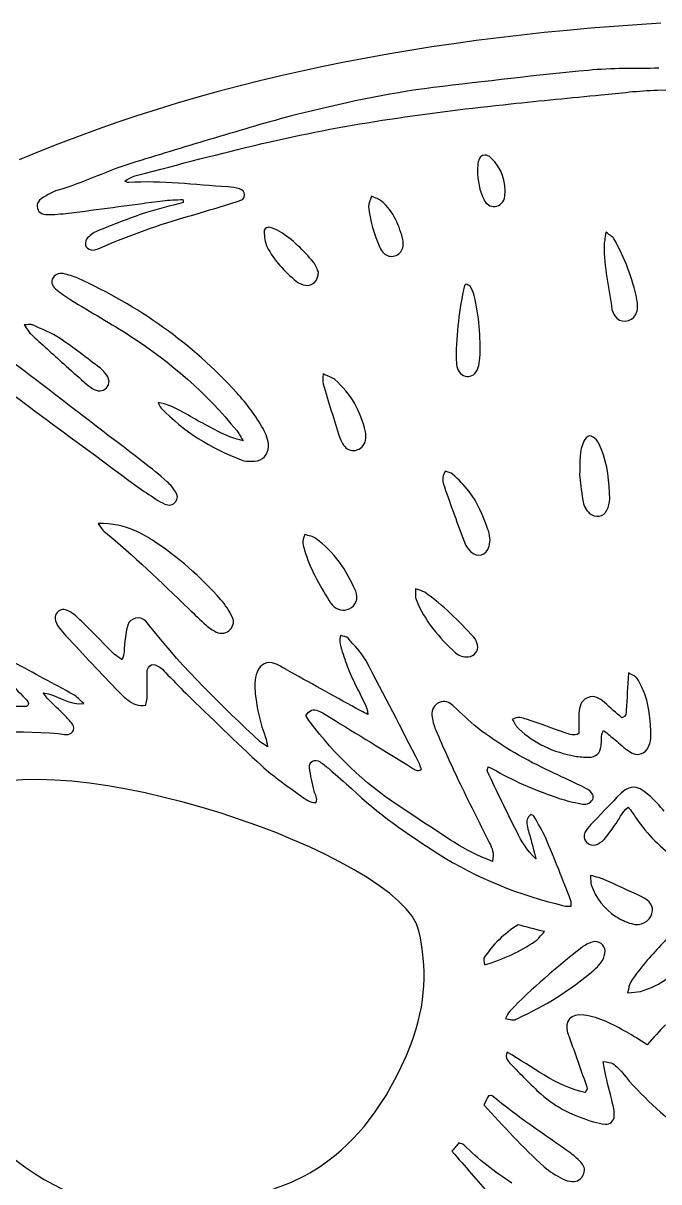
# Model space of a CAD drawing. Extents: x 405 to 699, y 164 to 435.
# Drawn here: x 495.1 to 548.9, y 336.2 to 434.3 of the extents above; entities that cross this region are included whole.
import ezdxf

# ---------------------------------------------------------------- set-up
doc = ezdxf.new("R2010")
doc.units = 0
for name, color, linetype in [('B.Mask', 7, 'CONTINUOUS'), ('Edge.Cuts', 7, 'CONTINUOUS'), ('F.Mask', 7, 'CONTINUOUS'), ('F.Silk', 7, 'CONTINUOUS')]:
    doc.layers.add(name, color=color, linetype=linetype)

msp = doc.modelspace()

# ---------------------------------------------------------------- linework, layer by layer
at = {"layer": 'B.Mask', "color": 7}
for points in [[(528.57285, 357.467662), (527.143852, 363.898155), (498.276532, 373.740187), (489.755625, 369.08646)], [(527.903077, 347.915287), (529.213988, 351.323647), (529.252673, 354.408472), (528.57285, 357.467662)], [(515.842718, 335.46165), (516.694808, 335.92047), (523.77768, 337.189312), (527.903077, 347.915287)], [(492.377445, 339.918742), (500.046263, 332.184375), (509.746988, 333.036465), (515.842718, 335.46165)]]:
    msp.add_open_spline(points, degree=3, dxfattribs=at)
at = {"layer": 'Edge.Cuts', "color": 7}
msp.add_lwpolyline([(549.043942, 434.333758), (547.041502, 434.204848), (545.05371, 434.059828), (543.080565, 433.900161), (541.120605, 433.724383), (539.175292, 433.531026), (537.243165, 433.323013), (535.325685, 433.097428), (533.42139, 432.854263), (531.530272, 432.594988), (529.65234, 432.318133), (527.7876, 432.023698), (525.936037, 431.711683), (524.099123, 431.380633), (522.273923, 431.032003), (520.460452, 430.665786), (518.661623, 430.279071), (516.874515, 429.873306), (515.100585, 429.449968), (513.338377, 429.006118), (511.587893, 428.541763), (509.850585, 428.058366), (508.125, 427.554463), (506.4126, 427.030048), (504.710452, 426.485128), (503.021482, 425.919696), (501.342772, 425.332296), (499.675785, 424.722921), (498.021975, 424.093033), (496.378417, 423.441178), (494.74512, 422.767348)], dxfattribs=at)
at = {"layer": 'F.Mask', "color": 7}
for points in [[(528.57285, 357.467662), (527.143852, 363.898155), (498.276532, 373.740187), (489.755625, 369.08646)], [(527.903077, 347.915287), (529.213988, 351.323647), (529.252673, 354.408472), (528.57285, 357.467662)], [(515.842718, 335.46165), (516.694808, 335.92047), (523.77768, 337.189312), (527.903077, 347.915287)], [(492.377445, 339.918742), (500.046263, 332.184375), (509.746988, 333.036465), (515.842718, 335.46165)]]:
    msp.add_open_spline(points, degree=3, dxfattribs=at)
at = {"layer": 'F.Silk', "color": 7}
for points in [[(534.15234, 423.159988)], [(524.550315, 419.676591)], [(544.391602, 416.651721)], [(498.2124, 413.143288)], [(532.552747, 412.238023)], [(495.59766, 408.811798)], [(520.460377, 404.638243)], [(543.005857, 399.380908)], [(501.41748, 391.970323)], [(518.913585, 391.037218)], [(528.285675, 386.433253)], [(498.414473, 384.674008)], [(546.303225, 379.314013)], [(543.092288, 362.178141)], [(536.956043, 357.997506)], [(543.467288, 356.569318)], [(534.643035, 343.527628)], [(531.95361, 339.517408)]]:
    msp.add_lwpolyline(points, close=True, dxfattribs=at)
for points in [[(515.790525, 417.044443), (515.790525, 417.044263)], [(530.80371, 396.389698), (530.802248, 396.389698)]]:
    msp.add_lwpolyline(points, dxfattribs=at)
for points in [[(542.916502, 430.337691), (538.532415, 429.920211), (534.154462, 429.414921), (529.782713, 428.877246)], [(548.868165, 430.512013), (546.882712, 430.499113), (544.888545, 430.525513), (542.916502, 430.337691)], [(529.782713, 428.877246), (525.839715, 428.392153), (521.962327, 427.529908), (518.11377, 426.561328)], [(548.7627, 428.667771), (552.48891, 428.770791), (556.21587, 428.825608), (559.92921, 428.330856)], [(536.333505, 427.498828), (538.88508, 427.764988), (541.43799, 428.017168), (543.99171, 428.263476)], [(543.99171, 428.263476), (545.580607, 428.416408), (547.170045, 428.624271), (548.7627, 428.667771)], [(515.982427, 424.292286), (522.688432, 425.838253), (529.493895, 426.785136), (536.333505, 427.498828)], [(518.11377, 426.561328), (515.81655, 425.983393), (513.548963, 425.280531), (511.275877, 424.608688)], [(511.275877, 424.608688), (509.049487, 423.950278), (506.837377, 423.242263), (504.609375, 422.588668)], [(505.428232, 421.640916), (508.93926, 422.551543), (512.44833, 423.477711), (515.982427, 424.292286)], [(534.15234, 423.159988), (533.881132, 423.156238), (533.652315, 422.950153), (533.586915, 422.591631)], [(534.660645, 422.937336), (534.49362, 423.092076), (534.315075, 423.162426), (534.15234, 423.159988)], [(535.842773, 419.676591), (535.932923, 420.931183), (535.606148, 422.060511), (534.660645, 422.937336)], [(504.609375, 422.588668), (502.334692, 421.922203), (500.226817, 420.804231), (497.94141, 420.167286)], [(533.586915, 422.591631), (533.544015, 422.356603), (533.534415, 422.115718), (533.51514, 421.929523)], [(533.51514, 421.929523), (533.537115, 421.002261), (533.684557, 420.153501), (534.080565, 419.368971)], [(503.69532, 420.952438), (504.221197, 421.389231), (504.850297, 421.491208), (505.428232, 421.640916)], [(503.99268, 420.844041), (503.916495, 420.839541), (503.835907, 420.899316), (503.69532, 420.952438)], [(512.400885, 420.470503), (509.600865, 420.648658), (506.80881, 421.015221), (503.99268, 420.844041)], [(497.94141, 420.167286), (497.620515, 420.078201), (497.32515, 419.888278), (497.02734, 419.727831)], [(513.396982, 420.304978), (513.071797, 420.387088), (512.735197, 420.449008), (512.400885, 420.470503)], [(513.818857, 419.786421), (513.824857, 420.059563), (513.643822, 420.242676), (513.396982, 420.304978)], [(497.02734, 419.727831), (496.372687, 419.374753), (496.174485, 419.073426), (496.291995, 418.640916)], [(499.39746, 418.301076), (501.892687, 418.627333), (504.38412, 418.974808), (506.87988, 419.295703)], [(508.615702, 419.143356), (507.549997, 418.855738), (506.467117, 418.618318), (505.422337, 418.267378)], [(506.87988, 419.295703), (507.44976, 419.369278), (508.029292, 419.369353), (508.604002, 419.402638)], [(508.604002, 419.402638), (508.607752, 419.316238), (508.611727, 419.229156), (508.615702, 419.143356)], [(509.069835, 417.984666), (510.513315, 418.388196), (511.937715, 418.856653), (513.372075, 419.291308)], [(513.372075, 419.291308), (513.62697, 419.369113), (513.812857, 419.512753), (513.818857, 419.786421)], [(524.550293, 419.676591), (524.451023, 419.336908), (524.29245, 419.073043), (524.314455, 418.824051)], [(525.39846, 419.267901), (525.192397, 419.441226), (524.900723, 419.511853), (524.550315, 419.676591)], [(527.229518, 415.894363), (526.941892, 417.191353), (526.444313, 418.386246), (525.39846, 419.267901)], [(534.080565, 419.368971), (534.263018, 419.006766), (534.572475, 418.779036), (535.009275, 418.812336)], [(535.009275, 418.812336), (535.407435, 418.843461), (535.809473, 419.212963), (535.842773, 419.676591)], [(496.291995, 418.640916), (496.399852, 418.242748), (496.729935, 418.086921), (497.516602, 418.128223)], [(497.516602, 418.128223), (498.144435, 418.161523), (498.773917, 418.219476), (499.39746, 418.301076)], [(505.422337, 418.267378), (504.04863, 417.806428), (502.698667, 417.274881), (501.354472, 416.730763)], [(501.827647, 415.408003), (504.189795, 416.412546), (506.594992, 417.292438), (509.069835, 417.984666)], [(524.314455, 418.824051), (524.422305, 417.610783), (524.78526, 416.457186), (525.266603, 415.342116)], [(515.790525, 417.044263), (515.610015, 417.007138), (515.44572, 416.848506), (515.46387, 416.667801)], [(515.970705, 417.036943), (515.91318, 417.055468), (515.850698, 417.056668), (515.790525, 417.044443)], [(516.761715, 416.707356), (516.518632, 416.852773), (516.24222, 416.949441), (515.970705, 417.036943)], [(500.443335, 416.048143), (500.326935, 415.916143), (500.32413, 415.559811), (500.42286, 415.397751)], [(501.354472, 416.730763), (501.01158, 416.591781), (500.690715, 416.327721), (500.443335, 416.048143)], [(515.46387, 416.667801), (515.50572, 416.248168), (515.533845, 415.794793), (515.711423, 415.425613)], [(519.641602, 414.101398), (518.79591, 415.091443), (517.892887, 416.031223), (516.761715, 416.707356)], [(544.391602, 416.651721), (544.311682, 416.072181), (544.24272, 415.793893), (544.240725, 415.516468)], [(545.090332, 416.052598), (544.991602, 416.229681), (544.766692, 416.337268), (544.391602, 416.651721)], [(547.010745, 410.943223), (546.641565, 412.749456), (545.98647, 414.447598), (545.090332, 416.052598)], [(500.42286, 415.397751), (500.520517, 415.236771), (500.815177, 415.106031), (501.013192, 415.119433)], [(501.013192, 415.119433), (501.289537, 415.138708), (501.560947, 415.294783), (501.827647, 415.408003)], [(515.711423, 415.425613), (516.286133, 414.233263), (517.208745, 413.308416), (518.208982, 412.468093)], [(525.266603, 415.342116), (525.341228, 415.169331), (525.45936, 415.001751), (525.59619, 414.871903)], [(526.529295, 414.627276), (526.882928, 414.731376), (527.117265, 414.963163), (527.197268, 415.321611)], [(527.197268, 415.321611), (527.238443, 415.507281), (527.269718, 415.713523), (527.229518, 415.894363)], [(544.240725, 415.516468), (544.229475, 413.677506), (544.630627, 411.887046), (544.904295, 410.081893)], [(520.070798, 413.242993), (519.980108, 413.431888), (519.87825, 413.824506), (519.641602, 414.101398)], [(525.59619, 414.871903), (525.854843, 414.627201), (526.169775, 414.521563), (526.529295, 414.627276)], [(496.138327, 404.150736), (491.529922, 407.706306), (486.71391, 410.951526), (481.63491, 413.792338)], [(498.2124, 413.143273), (497.964817, 413.122048), (497.741205, 412.989748), (497.585452, 412.750701)], [(498.465817, 413.127163), (498.379425, 413.144713), (498.29493, 413.150338), (498.2124, 413.143288)], [(499.70361, 412.728726), (499.31028, 412.906333), (498.888127, 413.041258), (498.465817, 413.127163)], [(518.992673, 412.138506), (519.526065, 412.038163), (520.057402, 412.516431), (520.070798, 413.242993)], [(497.585452, 412.750701), (497.420182, 412.496346), (497.4921, 412.118803), (497.818357, 411.848353)], [(513.158205, 403.043181), (509.347215, 407.207256), (504.841642, 410.409493), (499.70361, 412.728726)], [(518.208982, 412.468093), (518.417722, 412.292616), (518.717932, 412.190008), (518.992673, 412.138506)], [(532.43262, 412.125231), (531.975967, 410.105968), (531.719632, 408.063388), (531.72363, 405.990463)], [(532.552732, 412.238023), (532.494832, 412.185448), (532.440615, 412.160128), (532.43262, 412.125231)], [(532.898452, 412.056381), (532.838377, 412.154616), (532.66383, 412.183326), (532.552747, 412.238023)], [(533.250015, 411.277086), (533.18724, 411.550753), (533.046555, 411.814371), (532.898452, 412.056381)], [(497.818357, 411.848353), (498.226717, 411.509751), (498.6576, 411.192283), (499.10889, 410.913786)], [(533.727555, 405.981673), (533.812875, 407.767506), (533.652465, 409.535256), (533.250015, 411.277086)], [(499.10889, 410.913786), (500.797057, 409.873296), (502.523865, 408.893001), (504.188962, 407.817103)], [(546.9126, 409.676136), (547.1106, 410.084496), (547.10034, 410.503746), (547.010745, 410.943223)], [(544.904295, 410.081893), (544.932195, 409.900521), (545.03457, 409.719636), (545.13867, 409.561873)], [(545.13867, 409.561873), (545.578695, 408.897013), (546.567555, 408.963516), (546.9126, 409.676136)], [(495.59766, 408.811791), (495.482692, 408.805791), (495.339847, 408.791316), (495.158205, 408.791316)], [(495.158205, 408.791316), (495.409335, 408.446271), (495.537135, 408.200278), (495.726562, 408.023736)], [(495.874515, 408.781048), (495.800715, 408.815023), (495.71262, 408.817798), (495.59766, 408.811798)], [(498.208005, 407.631141), (497.48949, 408.106041), (496.6644, 408.420973), (495.874515, 408.781048)], [(495.726562, 408.023736), (496.64577, 407.167303), (497.579535, 406.328023), (498.512692, 405.486628)], [(501.58887, 405.139446), (500.46897, 405.979776), (499.3746, 406.860576), (498.208005, 407.631141)], [(504.188962, 407.817103), (507.585697, 405.621846), (510.596325, 402.981006), (513.15381, 399.838101)], [(498.512692, 405.486628), (499.087402, 404.968266), (499.665787, 404.453781), (500.248537, 403.945611)], [(531.72363, 405.990463), (531.72423, 405.751678), (531.736755, 405.507193), (531.78078, 405.272691)], [(531.78078, 405.272691), (531.870397, 404.791896), (532.216455, 404.451471), (532.621597, 404.406973)], [(533.567887, 405.134998), (533.651062, 405.408666), (533.714152, 405.696733), (533.727555, 405.981673)], [(502.003417, 404.736613), (501.878385, 404.882571), (501.742335, 405.024606), (501.58887, 405.139446)], [(502.122067, 403.446081), (502.462822, 403.785223), (502.424655, 404.243998), (502.003417, 404.736613)], [(520.460452, 404.638243), (520.460452, 404.246526), (520.407052, 404.001373), (520.469227, 403.791561)], [(521.4594, 404.148981), (521.227575, 404.349673), (520.892347, 404.432721), (520.460377, 404.638243)], [(532.621597, 404.406973), (533.02674, 404.362948), (533.418712, 404.647213), (533.567887, 405.134998)], [(493.418137, 403.488628), (497.17386, 400.667676), (500.96166, 397.890366), (504.73992, 395.099466)], [(505.243792, 397.164891), (502.211955, 399.498066), (499.167472, 401.813803), (496.138327, 404.150736)], [(500.248537, 403.945611), (500.466405, 403.755651), (500.69007, 403.567491), (500.93262, 403.412406)], [(500.93262, 403.412406), (501.399465, 403.113538), (501.81084, 403.135401), (502.122067, 403.446081)], [(520.469227, 403.791561), (520.920517, 402.268663), (521.39058, 400.751676), (521.868157, 399.237366)], [(524.04924, 399.742731), (523.643032, 401.477053), (522.814867, 402.975418), (521.4594, 404.148981)], [(515.37744, 400.000701), (514.76088, 401.104506), (514.010872, 402.111088), (513.158205, 403.043181)], [(510.079102, 400.561731), (508.940422, 401.157906), (507.907095, 401.955478), (506.499022, 402.208213)], [(506.499022, 402.208213), (506.58273, 402.047233), (506.63409, 401.854641), (506.755372, 401.730681)], [(506.755372, 401.730681), (508.68018, 399.761856), (510.96357, 398.338746), (513.525877, 397.361046)], [(513.68994, 398.982628), (512.229292, 399.309958), (511.177012, 399.987021), (510.079102, 400.561731)], [(513.15381, 399.838101), (513.318007, 399.636328), (513.43344, 399.395278), (513.68994, 398.982628)], [(515.833005, 398.493373), (515.85933, 399.051441), (515.63931, 399.532776), (515.37744, 400.000701)], [(524.05224, 399.032286), (524.09274, 399.262483), (524.102415, 399.516816), (524.04924, 399.742731)], [(543.005858, 399.380908), (542.83146, 399.366433), (542.616593, 399.126096), (542.525393, 398.935596)], [(543.585938, 399.042531), (543.444277, 399.209953), (543.193133, 399.395908), (543.005857, 399.380908)], [(514.66992, 397.246791), (515.35839, 397.286541), (515.799705, 397.799001), (515.833005, 398.493373)], [(521.868157, 399.237366), (521.938957, 399.011991), (522.056617, 398.790118), (522.197745, 398.600158)], [(522.197745, 398.600158), (522.441367, 398.270683), (522.77925, 398.099368), (523.202632, 398.162166)], [(523.202632, 398.162166), (523.621177, 398.224416), (523.97124, 398.563828), (524.05224, 399.032286)], [(542.525393, 398.935596), (542.14116, 398.128536), (542.20323, 397.249296), (542.169435, 396.070363)], [(543.999023, 398.291068), (543.891165, 398.555608), (543.767317, 398.828961), (543.585938, 399.042531)], [(513.525877, 397.361046), (513.872527, 397.229008), (514.29, 397.224793), (514.66992, 397.246791)], [(544.71387, 394.053276), (544.67847, 395.496756), (544.551195, 396.933973), (543.999023, 398.291068)], [(507.268207, 395.511088), (506.61408, 396.085783), (505.934415, 396.633118), (505.243792, 397.164891)], [(530.802248, 396.389698), (530.477633, 395.908363), (530.590313, 395.464813), (530.726078, 395.069878)], [(531.41748, 396.152398), (531.26616, 396.294613), (531.003323, 396.317301), (530.80371, 396.389698)], [(508.000627, 394.620463), (507.787057, 394.938673), (507.553147, 395.260483), (507.268207, 395.511088)], [(532.809083, 394.691946), (532.39857, 395.221573), (531.90687, 395.691448), (531.41748, 396.152398)], [(542.169435, 396.070363), (542.227935, 395.571853), (542.306655, 394.761111), (542.425785, 393.955131)], [(504.73992, 395.099466), (505.245397, 394.725988), (505.776892, 394.385278), (506.304375, 394.041846)], [(507.980152, 393.810403), (508.19376, 394.076563), (508.169152, 394.368793), (508.000627, 394.620463)], [(530.726078, 395.069878), (531.275565, 393.473998), (531.856163, 391.888363), (532.450193, 390.309133)], [(534.414548, 391.460503), (534.00189, 392.597031), (533.556045, 393.728736), (532.809083, 394.691946)], [(506.304375, 394.041846), (506.546925, 393.883551), (506.800612, 393.735103), (507.064627, 393.617046)], [(507.064627, 393.617046), (507.429525, 393.452841), (507.761752, 393.538881), (507.980152, 393.810403)], [(542.425785, 393.955131), (542.489085, 393.524226), (542.662523, 393.126088), (543.010252, 392.827198)], [(544.479495, 393.087943), (544.617375, 393.384681), (544.721865, 393.731841), (544.71387, 394.053276)], [(543.010252, 392.827198), (543.484073, 392.419371), (544.219785, 392.527723), (544.479495, 393.087943)], [(504.49512, 391.381461), (503.609715, 391.770501), (502.68012, 391.989628), (501.41748, 391.970323)], [(501.41748, 391.970323), (501.69705, 391.593096), (501.777368, 391.417011), (501.9126, 391.309678)], [(534.509768, 390.039598), (534.650348, 390.531673), (534.579818, 391.004923), (534.414548, 391.460503)], [(501.9126, 391.309678), (504.458265, 389.287738), (506.74467, 386.982981), (509.091795, 384.744253)], [(506.024415, 390.550896), (505.539855, 390.866953), (505.024755, 391.149111), (504.49512, 391.381461)], [(511.817873, 385.517691), (510.107693, 387.445731), (508.186403, 389.140686), (506.024415, 390.550896)], [(518.913578, 391.037218), (518.613653, 390.445881), (518.781353, 390.084433), (518.888678, 389.717398)], [(519.852548, 390.700303), (519.605168, 390.881683), (519.253253, 390.920781), (518.913585, 391.037218)], [(523.218758, 386.238396), (522.46161, 387.993643), (521.418368, 389.554116), (519.852548, 390.700303)], [(518.888678, 389.717398), (519.3405, 388.167666), (520.140435, 386.787313), (520.977548, 385.425403)], [(532.450193, 390.309133), (532.548398, 390.047803), (532.74354, 389.804691), (532.945313, 389.604546)], [(532.945313, 389.604546), (533.51787, 389.036271), (534.290295, 389.268501), (534.509768, 390.039598)], [(522.679695, 384.750111), (523.211378, 385.022698), (523.48224, 385.627191), (523.218758, 386.238396)], [(528.285645, 386.433253), (528.30342, 386.052801), (528.245445, 385.756228), (528.33987, 385.520653)], [(529.062045, 386.143213), (528.875302, 386.268778), (528.630713, 386.307696), (528.285675, 386.433253)], [(533.219265, 382.331691), (531.924427, 383.700583), (530.64021, 385.084483), (529.062045, 386.143213)], [(498.414548, 384.673978), (498.247875, 384.659353), (498.103215, 384.585966), (497.98389, 384.457183)], [(499.406175, 384.255058), (499.02954, 384.561598), (498.692273, 384.698398), (498.414473, 384.674008)], [(509.091795, 384.744253), (509.582258, 384.276861), (510.06312, 383.798331), (510.57129, 383.349718)], [(512.771483, 384.071886), (512.496743, 384.577378), (512.197778, 385.090018), (511.817873, 385.517691)], [(520.977548, 385.425403), (521.053215, 385.302523), (521.14059, 385.184878), (521.238293, 385.079698)], [(521.238293, 385.079698), (521.65362, 384.634311), (522.210165, 384.509173), (522.679695, 384.750111)], [(528.33987, 385.520653), (529.05678, 383.732676), (530.255318, 382.292668), (531.676785, 381.023586)], [(497.98389, 384.457183), (497.693048, 384.144328), (497.733382, 383.713821), (498.134768, 383.135893)], [(500.353928, 383.355651), (500.044838, 383.663121), (499.743165, 383.981391), (499.406175, 384.255058)], [(505.464765, 383.702818), (504.96519, 384.185226), (504.143723, 384.016933), (503.929613, 383.348323)], [(505.917405, 383.137386), (505.767698, 383.327346), (505.637018, 383.536468), (505.464765, 383.702818)], [(512.605958, 382.993761), (512.890898, 383.317873), (512.969498, 383.708068), (512.771483, 384.071886)], [(498.134768, 383.135893), (498.300045, 382.898181), (498.489398, 382.673481), (498.688478, 382.462063)], [(502.822193, 380.891781), (501.9942, 381.707961), (501.178163, 382.535706), (500.353928, 383.355651)], [(503.929613, 383.348323), (503.769173, 382.848201), (503.725808, 382.307361), (503.66301, 381.780943)], [(515.147385, 373.481136), (511.882118, 376.518876), (508.688993, 379.627423), (505.917405, 383.137386)], [(510.57129, 383.349718), (510.82242, 383.128641), (511.10628, 382.929328), (511.40625, 382.782823)], [(511.40625, 382.782823), (511.83714, 382.573018), (512.334435, 382.684686), (512.605958, 382.993761)], [(498.688478, 382.462063), (500.182935, 380.875843), (501.681585, 379.292278), (503.184083, 377.713041)], [(503.66301, 381.780943), (503.614185, 381.366681), (503.67321, 380.934913), (503.430098, 380.428888)], [(521.934008, 382.489926), (521.766045, 381.774628), (522.0537, 381.242106), (522.221115, 380.702818)], [(522.57561, 382.251156), (522.454868, 382.389613), (522.18837, 382.401426), (521.934008, 382.489926)], [(524.103443, 380.327818), (523.72137, 381.038826), (523.114365, 381.633523), (522.57561, 382.251156)], [(532.749053, 380.674956), (533.25453, 380.720031), (533.640112, 381.197728), (533.526885, 381.693021)], [(533.526885, 381.693021), (533.474835, 381.919468), (533.37489, 382.166953), (533.219265, 382.331691)], [(503.430098, 380.428888), (503.177348, 380.618308), (502.979948, 380.735631), (502.822193, 380.891781)], [(522.221115, 380.702818), (522.392835, 380.149033), (522.61386, 379.609146), (522.845138, 379.076841)], [(531.676785, 381.023586), (531.976755, 380.755296), (532.341233, 380.638453), (532.749053, 380.674956)], [(499.36236, 377.466898), (497.668815, 378.401668), (495.962333, 379.312573), (494.25591, 380.223733)], [(505.57917, 379.457668), (505.59042, 379.655676), (505.76517, 379.942723), (505.933658, 380.005521)], [(505.933658, 380.005521), (506.109668, 380.070996), (506.39034, 379.955346), (506.58405, 379.845853)], [(506.58405, 379.845853), (506.78904, 379.729941), (506.952083, 379.534176), (507.12165, 379.362456)], [(516.393968, 380.097838), (515.720528, 380.352726), (515.14251, 380.066863), (514.882253, 379.385923)], [(517.293383, 379.627618), (516.99717, 379.791823), (516.707888, 379.979248), (516.393968, 380.097838)], [(528.5844, 371.688171), (527.100668, 374.572963), (525.638138, 377.470378), (524.103443, 380.327818)], [(493.640662, 378.830638), (494.17458, 378.269893), (494.71611, 377.716581), (495.244665, 377.150466)], [(505.57617, 377.424463), (505.586145, 378.102208), (505.54212, 378.782616), (505.57917, 379.457668)], [(507.12165, 379.362456), (507.70065, 378.776473), (508.260293, 378.171351), (508.85163, 377.598778)], [(514.882253, 379.385923), (514.650398, 378.780088), (514.653608, 378.150613), (514.72551, 377.521176)], [(523.262618, 376.314141), (521.272868, 377.417953), (519.283665, 378.523821), (517.293383, 379.627618)], [(522.845138, 379.076841), (523.076423, 378.544521), (523.357815, 378.034693), (523.596608, 377.505058)], [(546.303225, 379.314006), (546.256575, 378.129711), (546.147188, 377.133966), (546.117188, 376.129438)], [(547.038578, 378.858448), (546.940913, 379.024258), (546.67563, 379.091856), (546.303225, 379.314013)], [(547.718265, 377.428761), (547.550843, 377.926746), (547.306343, 378.405013), (547.038578, 378.858448)], [(503.184083, 377.713041), (503.417513, 377.468346), (503.670075, 377.238381), (503.934083, 377.027496)], [(495.244665, 377.150466), (495.396517, 376.986793), (495.632025, 376.830673), (495.473183, 376.548411)], [(497.226615, 377.056746), (497.080658, 377.201091), (496.970865, 377.380656), (496.77984, 377.628036)], [(496.77984, 377.628036), (498.003308, 377.485296), (498.858158, 376.565188), (500.22222, 376.715436)], [(498.58599, 375.747171), (498.141683, 376.192566), (497.673608, 376.614043), (497.226615, 377.056746)], [(500.22222, 376.715436), (499.84659, 377.049208), (499.636028, 377.316118), (499.36236, 377.466898)], [(503.934083, 377.027496), (504.358545, 376.687821), (504.83175, 376.486776), (505.469235, 376.586571)], [(505.469235, 376.586571), (505.50846, 376.877413), (505.572173, 377.150263), (505.57617, 377.424463)], [(508.85163, 377.598778), (510.97392, 375.543568), (513.073035, 373.463128), (515.250068, 371.466943)], [(514.72551, 377.521176), (514.868783, 376.265518), (515.148638, 375.040033), (515.59563, 373.854673)], [(523.596608, 377.505058), (523.826273, 376.995283), (524.205698, 376.535571), (524.246993, 375.795591)], [(530.28069, 376.801933), (529.840665, 376.591588), (529.62054, 376.208923), (529.67424, 375.739926)], [(531.471608, 376.535338), (531.126023, 376.850338), (530.739487, 377.021406), (530.28069, 376.801933)], [(542.835938, 377.220748), (542.25855, 376.976053), (542.16531, 376.431913), (542.107912, 375.897996)], [(544.27002, 376.806193), (543.854153, 377.179626), (543.414405, 377.465443), (542.835938, 377.220748)], [(545.731935, 375.528853), (545.276355, 375.926481), (544.766377, 376.359733), (544.27002, 376.806193)], [(548.192873, 373.993701), (548.163923, 375.155466), (548.092815, 376.319061), (547.718265, 377.428761)], [(495.347205, 376.481061), (495.057435, 376.477311), (494.76831, 376.484061), (494.478555, 376.481061)], [(495.473183, 376.548411), (495.424358, 376.521036), (495.385808, 376.482036), (495.347205, 376.481061)], [(499.245173, 374.978128), (499.04073, 375.246433), (498.82425, 375.508386), (498.58599, 375.747171)], [(519.01164, 375.698908), (519.29175, 376.188328), (519.651952, 376.281673), (520.045822, 376.116388)], [(520.045822, 376.116388), (520.398375, 375.968818), (520.7223, 375.748326), (521.05071, 375.546568)], [(524.246993, 375.795591), (523.836488, 376.011838), (523.546493, 376.156926), (523.262618, 376.314141)], [(533.51067, 374.688171), (532.78947, 375.250528), (532.149345, 375.916626), (531.471608, 376.535338)], [(542.107912, 375.897996), (542.071987, 375.564756), (542.107163, 375.223318), (542.107912, 374.885788)], [(546.117188, 376.129438), (546.110437, 375.914796), (546.175687, 375.631341), (545.731935, 375.528853)], [(499.253948, 374.316021), (499.442423, 374.512408), (499.403453, 374.770461), (499.245173, 374.978128)], [(519.367597, 375.152526), (519.229147, 375.335503), (519.1152, 375.537928), (519.01164, 375.698908)], [(526.81926, 368.087578), (523.910843, 369.994693), (521.465198, 372.390591), (519.367597, 375.152526)], [(521.05071, 375.546568), (523.361873, 374.128843), (525.670493, 372.705156), (527.983815, 371.291196)], [(529.67424, 375.739926), (529.72254, 375.313858), (529.819613, 374.876271), (529.98918, 374.484553)], [(537.667965, 375.388243), (537.31434, 375.505206), (536.93883, 375.689016), (536.474123, 375.369193)], [(536.474123, 375.369193), (536.65281, 375.104638), (536.789663, 374.797318), (537.01611, 374.586966)], [(540.95361, 374.250058), (539.857313, 374.627301), (538.76802, 375.023893), (537.667965, 375.388243)], [(542.107912, 374.885788), (542.108663, 374.653978), (542.107912, 374.421553), (542.107912, 374.187058)], [(486.363323, 373.469346), (490.21671, 374.394988), (494.12133, 374.487613), (498.049845, 374.187118)], [(498.049845, 374.187118), (498.290243, 374.168443), (498.53004, 374.077903), (498.766148, 374.091898)], [(498.766148, 374.091898), (498.935183, 374.102098), (499.136423, 374.193673), (499.253948, 374.316021)], [(515.59563, 373.854673), (515.670758, 373.656118), (515.689448, 373.437133), (515.769945, 373.063656)], [(529.98918, 374.484553), (530.604135, 373.063611), (531.23511, 371.647948), (531.903735, 370.251156)], [(539.333423, 371.144713), (537.273923, 372.130993), (535.310985, 373.282251), (533.51067, 374.688171)], [(537.01611, 374.586966), (538.361925, 373.335058), (539.96868, 372.596713), (541.769535, 372.276906)], [(542.107912, 374.187058), (541.667363, 373.948783), (541.3083, 374.128258), (540.95361, 374.250058)], [(543.990233, 373.130908), (544.047082, 373.532293), (543.934433, 373.967743), (544.18506, 374.456593)], [(544.18506, 374.456593), (544.56981, 374.142141), (544.862228, 373.906371), (545.150393, 373.667046)], [(548.03613, 373.147026), (548.143493, 373.407816), (548.19987, 373.711986), (548.192873, 373.993701)], [(515.769945, 373.063656), (515.457638, 373.270783), (515.283143, 373.354498), (515.147385, 373.481136)], [(542.92383, 372.175836), (543.55488, 372.184386), (543.902738, 372.512203), (543.990233, 373.130908)], [(545.150393, 373.667046), (545.558753, 373.326831), (545.943427, 372.954703), (546.376463, 372.650443)], [(546.376463, 372.650443), (547.008053, 372.207741), (547.74153, 372.431181), (548.03613, 373.147026)], [(519.315008, 371.305813), (519.252758, 371.825773), (519.748448, 372.075021), (520.205633, 371.780421)], [(541.769535, 372.276906), (542.148923, 372.209781), (542.53908, 372.170833), (542.92383, 372.175836)], [(515.250068, 371.466943), (516.28035, 370.521973), (517.45176, 369.726868), (518.589908, 368.906398)], [(519.713445, 369.322416), (519.561585, 369.979753), (519.39441, 370.638276), (519.315008, 371.305813)], [(520.205633, 371.780421), (520.488968, 371.597976), (520.751475, 371.378016), (521.006903, 371.156398)], [(521.006903, 371.156398), (521.628833, 370.617111), (522.255075, 370.081603), (522.855533, 369.518706)], [(527.983815, 371.291196), (528.20919, 371.153263), (528.435015, 370.905936), (528.776295, 371.160823)], [(528.776295, 371.160823), (528.714045, 371.335213), (528.669698, 371.521821), (528.5844, 371.688171)], [(534.366143, 370.971861), (534.323768, 371.060398), (534.390742, 371.200543), (534.415943, 371.377618)], [(536.84466, 365.878596), (535.987687, 367.560336), (535.18125, 369.269196), (534.366143, 370.971861)], [(534.415943, 371.377618), (534.69873, 371.235958), (534.91872, 371.138248), (535.126388, 371.020198)], [(535.126388, 371.020198), (536.8167, 370.061278), (538.5972, 369.306388), (540.43938, 368.698423)], [(541.958423, 369.902526), (541.08375, 370.318393), (540.20649, 370.727218), (539.333423, 371.144713)], [(531.903735, 370.251156), (532.760153, 368.461026), (533.663925, 366.692946), (534.537525, 364.910338)], [(542.737718, 369.512871), (542.486588, 369.657763), (542.220293, 369.778033), (541.958423, 369.902526)], [(548.02881, 368.976463), (546.93681, 369.932166), (546.32211, 369.863931), (545.32617, 368.787501)], [(518.589908, 368.906398), (518.959088, 368.639706), (519.33909, 368.298853), (519.868718, 368.354151)], [(519.868718, 368.354151), (520.029698, 368.715823), (519.786945, 369.004206), (519.713445, 369.322416)], [(522.855533, 369.518706), (525.091583, 367.421106), (527.5827, 365.675316), (530.162175, 364.028466)], [(543.279713, 368.611993), (543.430493, 368.882976), (543.219038, 369.235446), (542.737718, 369.512871)], [(549.329588, 367.611231), (548.90835, 368.078076), (548.499405, 368.563813), (548.02881, 368.976463)], [(531.552173, 364.974786), (529.962203, 365.993811), (528.398498, 367.051933), (526.81926, 368.087578)], [(540.43938, 368.698423), (541.033935, 368.502021), (541.648155, 368.358268), (542.26311, 368.236993)], [(542.26311, 368.236993), (542.652158, 368.160253), (543.052718, 368.205793), (543.279713, 368.611993)], [(545.32617, 368.787501), (544.604963, 368.007801), (543.856013, 367.255243), (543.12891, 366.480373)], [(545.119628, 366.385153), (545.482913, 366.885276), (545.724248, 367.476088), (546.28125, 367.962793)], [(546.28125, 367.962793), (546.525938, 367.620441), (546.750338, 367.321731), (546.958005, 367.012108)], [(538.03851, 367.318536), (537.72798, 367.090476), (537.650198, 366.764308), (537.7221, 366.417658)], [(538.290458, 367.189633), (538.251833, 367.257733), (538.126508, 367.275636), (538.03851, 367.318536)], [(539.326103, 365.279473), (539.045993, 365.943253), (538.64784, 366.559648), (538.290458, 367.189633)], [(546.958005, 367.012108), (547.884188, 365.626048), (549.068633, 364.490008), (550.404788, 363.515526)], [(537.7221, 366.417658), (537.810113, 365.992131), (537.949253, 365.577126), (538.061948, 365.156428)], [(543.12891, 366.480373), (542.933048, 366.272173), (542.73621, 366.047428), (542.60742, 365.796291)], [(544.249515, 365.226463), (544.572555, 365.582773), (544.83576, 365.993428), (545.119628, 366.385153)], [(534.786548, 363.363463), (533.546438, 363.806158), (532.526108, 364.350711), (531.552173, 364.974786)], [(538.473563, 363.580258), (537.634305, 364.333116), (537.234773, 365.112328), (536.84466, 365.878596)], [(538.061948, 365.156428), (538.183215, 364.702461), (538.299705, 364.247796), (538.473563, 363.580258)], [(541.435478, 360.026548), (540.742718, 361.781788), (540.059655, 363.541393), (539.326103, 365.279473)], [(542.60742, 365.796291), (542.466833, 365.522091), (542.531258, 365.231803), (542.748045, 364.993551)], [(542.748045, 364.993551), (542.962695, 364.755951), (543.24465, 364.652886), (543.531735, 364.765041)], [(543.531735, 364.765041), (543.793065, 364.866456), (544.063845, 365.021481), (544.249515, 365.226463)], [(530.162175, 364.028466), (533.46876, 361.917988), (537.054435, 360.526281), (540.842355, 359.601711)], [(534.537525, 364.910338), (534.74568, 364.485876), (534.971678, 364.052998), (534.786548, 363.363463)], [(543.092288, 362.178141), (543.115388, 361.752066), (543.083588, 361.553466), (543.142088, 361.387123)], [(544.21875, 361.829503), (543.923078, 361.959366), (543.598845, 362.024128), (543.092288, 362.178141)], [(543.142088, 361.387123), (543.53865, 360.257556), (544.232828, 359.342578), (545.236815, 358.693273)], [(547.38135, 360.393958), (546.32799, 360.874761), (545.27802, 361.363183), (544.21875, 361.829503)], [(548.289548, 358.955481), (548.45322, 359.533956), (548.12616, 360.053751), (547.38135, 360.393958)], [(540.842355, 359.601711), (541.016753, 359.559336), (541.205363, 359.574261), (541.441478, 359.559261)], [(541.441478, 359.559261), (541.44147, 359.764251), (541.481228, 359.911708), (541.435478, 360.026548)], [(545.236815, 358.693273), (545.637128, 358.434636), (546.086798, 358.220833), (546.543458, 358.088293)], [(546.543458, 358.088293), (547.352115, 357.854878), (548.091, 358.254673), (548.289548, 358.955481)], [(536.956058, 357.997506), (535.786253, 357.233908), (534.806243, 356.324503), (534.073245, 355.165963)], [(539.191395, 357.411568), (538.34301, 357.634258), (537.6531, 357.815053), (536.956043, 357.997506)], [(538.412093, 356.604441), (538.669673, 356.779378), (538.85709, 357.059548), (539.191395, 357.411568)], [(550.555665, 357.868566), (549.664883, 356.913396), (548.757443, 355.972393), (547.894043, 354.993081)], [(534.10692, 354.587346), (535.749465, 355.076736), (537.132285, 355.733526), (538.412093, 356.604441)], [(543.241703, 356.532681), (542.925638, 356.436096), (542.610398, 356.270233), (542.349608, 356.066863)], [(543.467288, 356.569281), (543.393413, 356.567031), (543.317895, 356.555856), (543.241703, 356.532681)], [(544.309568, 355.554186), (544.413338, 356.108698), (543.984458, 356.583456), (543.467288, 356.569318)], [(534.073245, 355.165963), (534.01587, 355.075813), (534.08382, 354.906636), (534.10692, 354.587346)], [(542.349608, 356.066863), (540.21069, 354.394251), (538.151895, 352.629778), (536.264648, 350.673306)], [(543.966795, 354.771958), (544.12617, 355.003776), (544.258073, 355.280511), (544.309568, 355.554186)], [(547.309568, 352.347576), (549.058913, 352.831056), (550.37412, 353.946733), (551.52246, 355.296306)], [(543.35889, 354.152331), (543.57783, 354.341758), (543.805815, 354.536923), (543.966795, 354.771958)], [(547.894043, 354.993081), (547.384793, 354.414613), (546.926595, 353.787118), (546.489255, 353.151771)], [(536.88135, 350.039046), (539.229548, 351.113338), (541.40403, 352.459866), (543.35889, 354.152331)], [(546.489255, 353.151771), (546.344378, 352.940353), (546.335693, 352.635051), (546.22998, 352.240641)], [(546.22998, 352.240641), (546.673208, 352.281441), (547.005848, 352.263891), (547.309568, 352.347576)], [(536.264648, 350.673306), (536.10903, 350.511786), (536.019008, 350.288196), (535.88379, 350.069796)], [(542.53125, 350.339196), (541.409198, 350.479783), (540.864525, 349.892541), (541.154295, 348.823086)], [(546.150878, 348.902188), (545.011133, 349.533246), (543.863648, 350.163726), (542.53125, 350.339196)], [(535.88379, 350.069796), (536.55669, 349.900213), (536.560988, 349.892541), (536.88135, 350.039046)], [(549.421875, 349.507168), (548.913165, 348.998466), (548.439008, 348.445266), (547.869143, 347.831383)], [(541.154295, 348.823086), (541.19832, 348.682491), (541.268498, 348.551511), (541.3125, 348.411463)], [(541.3125, 348.411463), (541.785788, 347.096233), (542.249648, 345.771418), (542.714355, 344.447593)], [(547.869143, 347.831383), (547.220378, 348.243493), (546.70305, 348.603838), (546.150878, 348.902188)], [(536.025878, 347.210293), (535.82412, 346.710171), (536.112383, 346.446853), (536.323245, 346.227381)], [(542.601563, 343.789881), (540.137993, 344.342593), (538.19163, 345.982528), (536.025878, 347.210293)], [(544.38867, 345.193198), (544.300673, 345.561313), (544.25841, 345.929743), (544.170413, 346.420738)], [(544.170413, 346.420738), (544.52994, 346.341838), (544.791803, 346.349938), (544.967288, 346.236171)], [(536.323245, 346.227381), (537.156053, 345.351088), (537.99711, 344.474826), (538.89111, 343.668298)], [(544.967288, 346.236171), (545.274225, 346.016698), (545.572388, 345.745903), (545.809568, 345.448086)], [(545.809568, 345.448086), (547.343738, 343.492686), (549.264203, 341.922178), (551.09619, 340.274256)], [(542.714355, 344.447593), (542.793255, 344.228128), (542.89938, 343.991638), (542.601563, 343.789881)], [(545.01123, 342.659023), (544.809458, 343.509538), (544.581315, 344.351263), (544.38867, 345.193198)], [(534.45261, 343.501273), (534.357098, 343.314538), (534.24897, 343.104471), (534.070283, 342.755668)], [(534.643035, 343.527673), (534.58821, 343.519873), (534.522908, 343.505773), (534.45261, 343.501273)], [(534.76608, 343.515928), (534.74163, 343.536628), (534.69783, 343.535428), (534.643035, 343.527628)], [(541.413548, 338.645316), (539.183393, 340.249236), (536.865833, 341.732773), (534.76608, 343.515928)], [(538.89111, 343.668298), (540.16287, 342.502251), (541.706363, 341.799966), (543.345705, 341.308438)], [(534.070283, 342.755668), (535.731083, 340.892571), (537.376928, 339.132381), (539.160615, 337.508601)], [(545.099123, 341.800626), (545.108123, 342.089863), (545.072423, 342.378373), (545.01123, 342.659023)], [(544.3374, 341.098963), (544.740405, 341.054938), (545.081423, 341.370801), (545.099123, 341.800626)], [(543.345705, 341.308438), (543.67035, 341.212438), (544.004175, 341.142426), (544.3374, 341.098963)], [(481.126463, 339.629803), (485.865255, 333.492613), (492.218152, 329.975451), (499.744627, 328.447191)], [(531.95361, 339.517408), (531.79638, 339.329061), (531.647242, 339.150193), (531.367672, 338.814283)], [(532.375485, 339.372388), (532.290697, 339.460911), (532.11888, 339.463708), (531.95361, 339.517408)], [(531.367672, 338.814283), (532.483282, 337.530178), (533.508517, 336.320031), (534.574215, 335.144856)], [(536.4375, 336.126298), (534.96666, 337.062688), (533.589285, 338.114578), (532.375485, 339.372388)], [(542.367158, 337.770808), (542.079, 338.089558), (541.761803, 338.395258), (541.413548, 338.645316)], [(539.160615, 337.508601), (539.617268, 337.092733), (540.18216, 336.787513), (540.7236, 336.477351)], [(542.478488, 336.818661), (542.634105, 337.147056), (542.609708, 337.501971), (542.367158, 337.770808)], [(501.049845, 331.314066), (496.833705, 332.138301), (493.091138, 333.931618), (489.873083, 336.833601)], [(541.548308, 336.254691), (541.965788, 336.228441), (542.297655, 336.437661), (542.478488, 336.818661)], [(540.7236, 336.477351), (540.964005, 336.339951), (541.268198, 336.272893), (541.548308, 336.254691)]]:
    msp.add_open_spline(points, degree=3, dxfattribs=at)

doc.saveas('drawing.dxf')
